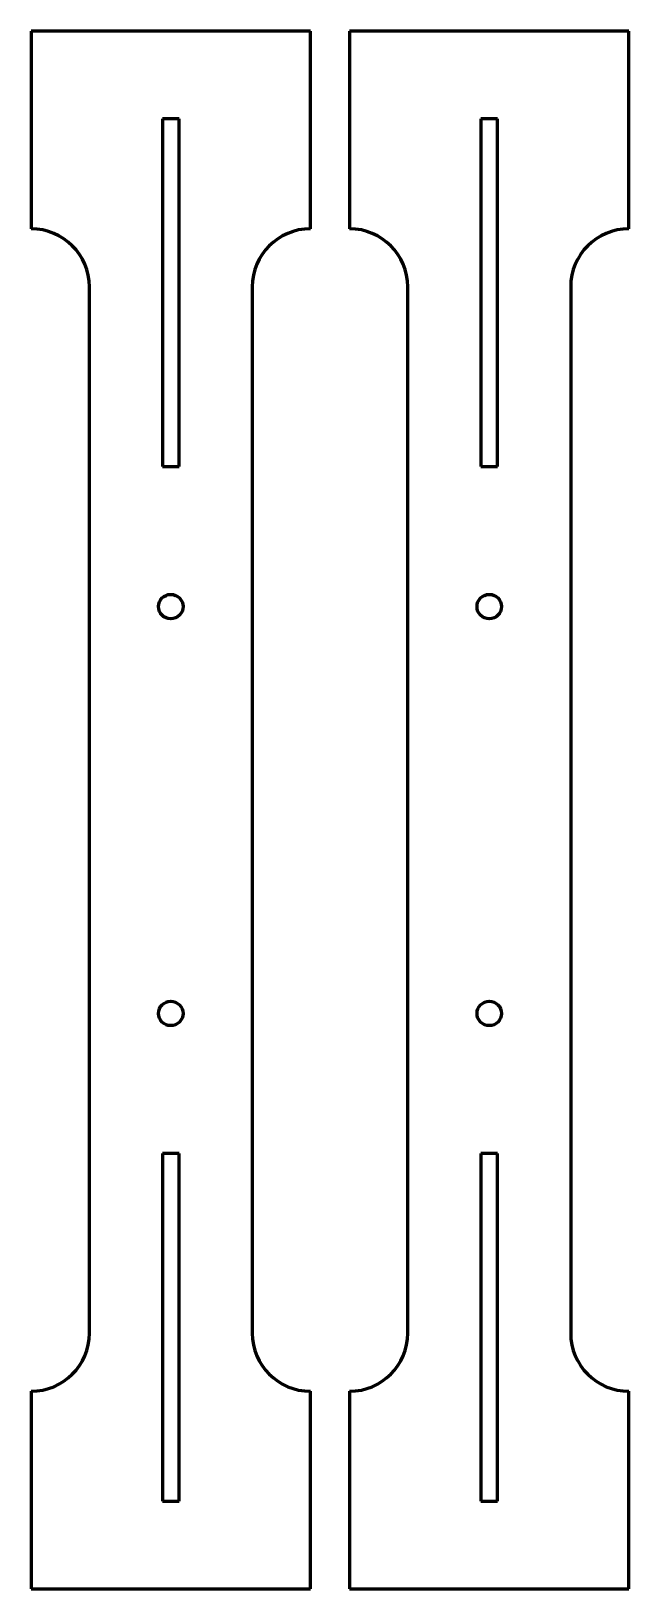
# Model space of a CAD drawing. Header units: millimetres. Extents: x 7 to 590, y 9 to 277.
# Drawn here: x 486.9 to 589.7, y 9.1 to 277.1 of the extents above; entities that cross this region are included whole.
import ezdxf

# ---------------------------------------------------------------- set-up
doc = ezdxf.new("R2010")
doc.units = ezdxf.units.MM
doc.linetypes.add('K5LT_BASIC', pattern=[0])
doc.layers.add('Системный слой', color=7, linetype='Continuous')

msp = doc.modelspace()

# ---------------------------------------------------------------- linework, layer by layer
at = {"layer": 'Системный слой', "color": 150, "linetype": 'K5LT_BASIC', "lineweight": 60, "true_color": 0x0080ff}
for p, q in [((534.94, 277.13), (486.94, 277.13)), ((486.94, 277.13), (486.94, 243.13)), ((534.94, 243.13), (534.94, 277.13)), ((589.69, 277.13), (541.69, 277.13)), ((541.69, 277.13), (541.69, 243.13)), ((589.69, 243.13), (589.69, 277.13)), ((509.51, 262.06), (509.51, 202.21)), ((512.36, 262.06), (509.51, 262.06)), ((512.36, 202.21), (512.36, 262.06)), ((564.26, 262.06), (564.26, 202.21)), ((567.11, 262.06), (564.26, 262.06)), ((567.11, 202.21), (567.11, 262.06)), ((496.94, 53.13), (496.94, 233.13)), ((524.94, 233.13), (524.94, 53.13)), ((551.69, 53.13), (551.69, 233.13)), ((579.69, 233.13), (579.69, 53.13)), ((509.51, 202.21), (512.36, 202.21)), ((564.26, 202.21), (567.11, 202.21)), ((509.51, 84.06), (509.51, 24.21)), ((512.36, 84.06), (509.51, 84.06)), ((512.36, 24.21), (512.36, 84.06)), ((564.26, 84.06), (564.26, 24.21)), ((567.11, 84.06), (564.26, 84.06)), ((567.11, 24.21), (567.11, 84.06)), ((486.94, 43.13), (486.94, 9.13)), ((534.94, 9.13), (534.94, 43.13)), ((541.69, 43.13), (541.69, 9.13)), ((589.69, 9.13), (589.69, 43.13)), ((509.51, 24.21), (512.36, 24.21)), ((564.26, 24.21), (567.11, 24.21)), ((486.94, 9.13), (534.94, 9.13)), ((541.69, 9.13), (589.69, 9.13))]:
    msp.add_line(p, q, dxfattribs=at)
for centre in [(510.94, 178.13), (565.69, 178.13), (510.94, 108.13), (565.69, 108.13)]:
    msp.add_circle(centre, 2.1, dxfattribs=at)
for centre, start, end in [((486.94, 233.13), 0, 90), ((534.94, 233.13), 90, 180), ((541.69, 233.13), 0, 90), ((589.69, 233.13), 90, 180), ((486.94, 53.13), 270, 0), ((534.94, 53.13), 180, 270), ((541.69, 53.13), 270, 0), ((589.69, 53.13), 180, 270)]:
    msp.add_arc(centre, 10, start, end, dxfattribs=at)

doc.saveas('drawing.dxf')
